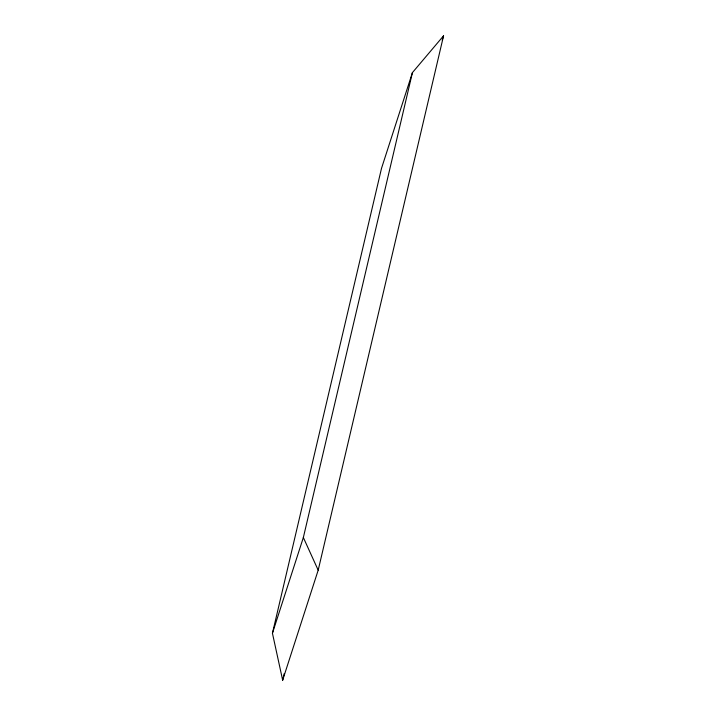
<?xml version="1.0" encoding="UTF-8"?>
<svg xmlns="http://www.w3.org/2000/svg" width="716" height="716" viewBox="0 0 716 716"><rect width="100%" height="100%" fill="white"/><g stroke="black" fill="none" stroke-linecap="round" stroke-linejoin="round"><path stroke-width="1.07" d="M272.438 633.239L381.512 168.341L412.425 72.611L443.562 35.8L318.19 570.178L282.659 680.2L272.438 633.239L303.351 537.519L412.425 72.611M282.659 680.2L284.189 673.667M442.202 40.033L443.562 35.8M303.351 537.519L318.19 570.178"/></g></svg>
